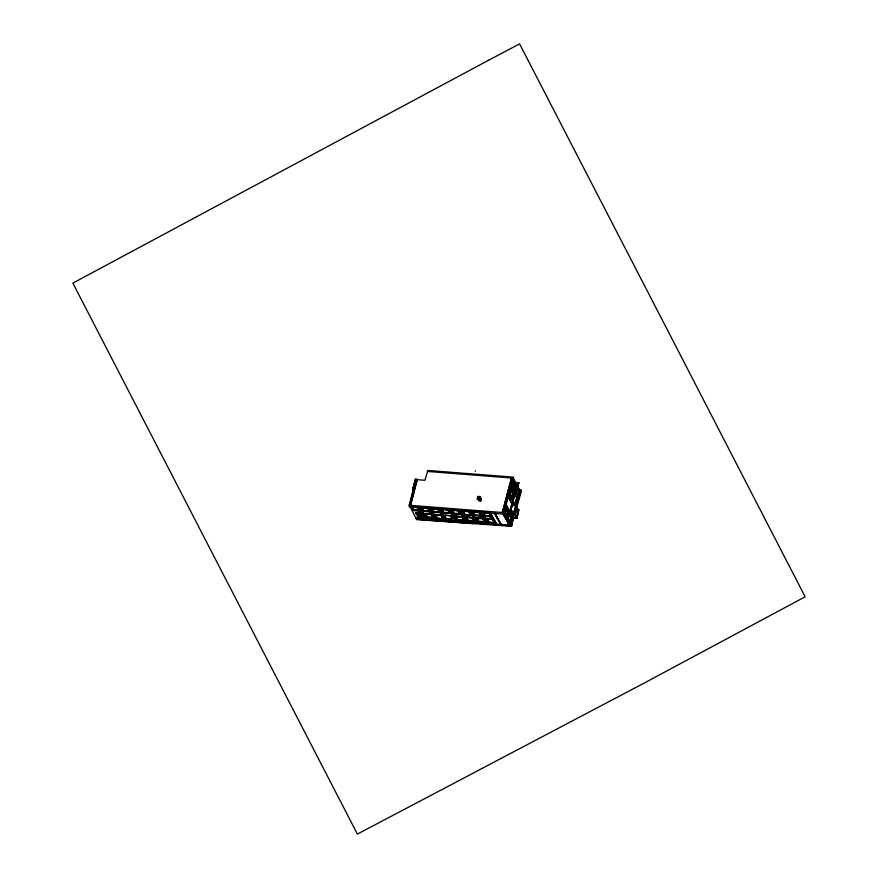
<?xml version="1.0" encoding="UTF-8"?>
<svg xmlns="http://www.w3.org/2000/svg" width="878" height="878" viewBox="0 0 878 878"><rect width="100%" height="100%" fill="white"/><g stroke="black" fill="none" stroke-linecap="round" stroke-linejoin="round"><path stroke-width="1.32" d="M513.169 478.214L503.588 514.124L409.17 506.771L413.088 491.285M413.362 487.795L413.999 486.763M413.527 487.806L413.944 486.84M475.459 471.321L475.228 470.915M412.561 489.617L413.428 490.023L412.561 489.617L415.415 479.179L417.291 479.322L410.509 505.366L417.291 479.322M412.759 489.968L415.415 479.179M503.709 512.62L409.302 505.267L413.242 489.672M413.659 510.294L412.045 506.705L413.659 510.294L419.421 510.305L413.779 509.866M413.34 510.535L411.398 506.551L413.34 510.535L419.893 511.04L417.873 507.341M415.634 512.697L421.144 512.961L421.89 514.563L416.424 514.135L415.634 512.697L421.1 513.125L421.89 514.563M427.334 471.442L513.125 478.115L513.696 477.149L427.904 470.465L424.919 480.277L417.5 479.706M419.3 510.733L417.687 507.144L419.893 511.04M416.424 514.135L415.667 512.543M511.468 526.317L513.465 517.68L511.468 526.317L416.666 519.611L409.927 506.419M417.204 515.595L422.768 516.187L423.624 517.515L422.812 516.034L417.204 515.595L417.972 517.23L423.624 517.515M420.134 507.232L426.565 518.964L425.171 518.854L418.751 507.122L420.134 507.232L426.565 518.964M421.703 507.33L423.668 511.347L429.891 511.83L427.849 508.099M423.668 511.347L429.968 511.545M424.085 510.667L429.452 511.084L423.964 511.106L422.351 507.506M425.084 513.707L431.449 513.915L433.534 518.141L427.246 517.658L425.084 513.707L431.449 513.915M425.698 514.014L427.564 517.416L425.698 514.014L431.098 514.431L433.084 517.405L427.685 516.977M429.342 511.523L427.729 507.923L429.891 511.83M425.171 518.854L418.828 506.847M427.246 517.658L425.161 513.421M437.705 508.571L439.68 512.587L433.326 512.093L431.35 508.077L434.808 508.45M433.743 511.896L432.097 508.241L433.743 511.896L439.263 511.874L433.864 511.457M431.098 514.431L433.534 518.141M433.326 512.093L431.35 508.077M434.819 514.585L441.008 514.782L443.181 519.161L437.057 518.678L434.819 514.585L441.008 514.782M435.466 514.431L437.299 518.437L435.466 514.431L440.8 514.837L443.181 519.161M439.143 512.313L437.507 508.669L439.68 512.587M430.966 508.867L436.695 519.754L435.269 519.644L428.892 507.572M437.057 518.678L434.895 514.299M443.313 512.982L441.228 508.746L443.313 512.982L449.953 513.213L447.78 509.262L442.545 508.845M441.974 508.966L443.686 512.763L441.974 508.966L445.355 509.229M437.42 517.998L442.633 518.854L440.8 514.837M444.74 515.199L450.48 515.803L452.346 519.216L446.562 518.766L444.74 515.199L450.524 515.649L452.346 519.216M440.558 509.536L446.331 520.5L444.905 520.391L438.484 508.241M446.562 518.766L452.389 519.063M453.761 513.937L451.621 509.613L453.761 513.937L460.533 514.179L458.316 510.14L452.96 509.723M452.192 510.305L454.025 513.641L452.192 510.305L457.943 510.755L459.765 514.091L458.064 510.316M455.155 516.297L462.026 516.549L464.122 520.797L457.328 520.27L455.155 516.297L461.949 516.835M455.956 516.198L457.701 520.05L455.956 516.198L461.894 516.659L464.122 520.797M450.963 510.316L456.758 521.312L455.309 521.203L449.514 510.195M457.328 520.27L455.232 516.023M462.212 510.59L464.319 514.881L471.157 515.123L468.962 511.117L462.212 510.59L464.319 514.881M463.002 510.776L464.747 514.629L462.882 511.215L465.285 510.952M457.822 519.611L463.65 520.511L462.026 516.549M465.702 517.197L472.54 517.449L474.559 521.565L467.809 521.038L465.702 517.197L472.463 517.724L474.559 521.565M466.394 517.076L468.073 520.797L466.394 517.076L472.276 517.537L473.955 521.258L472.276 517.537M461.532 511.248L467.261 522.136L465.768 522.015L460.039 511.128M464.868 514.19L470.465 515.068L468.72 511.226L471.08 515.408M467.809 521.038L465.779 516.923M472.803 511.446L474.877 515.66L481.44 515.891L479.289 511.951L472.803 511.446L474.877 515.66M473.352 512.115L475.141 515.375L473.352 512.115L478.861 512.543L480.76 515.364L475.25 514.936M480.562 496.63L478.751 497.464L479.893 499.11L477.215 498.902L477.895 496.421L480.562 496.63L479.838 499.132L477.841 498.978L478.784 500.701L480.782 500.866L481.287 499.011L480.343 497.277M477.215 498.902L478.532 497.442L477.895 496.421M480.804 500.965L479.673 498.923L480.079 497.464L481.199 499.505M473.374 523.014L473.209 523.606L416.424 519.183M476.117 517.998L482.911 518.239L484.93 522.344L478.203 521.817L476.117 517.998L482.911 518.239M476.941 517.899L478.751 521.203L484.491 521.653L478.631 521.642L476.941 517.899L482.691 518.349L484.93 522.344M478.861 512.543L481.363 516.165M471.398 511.062L477.665 522.948L476.315 522.838L470.037 510.963M478.203 521.817L476.194 517.713M485.26 516.253L483.537 512.456L485.26 516.253L490.714 516.231L485.369 515.814M484.371 522.092L482.691 518.349M484.865 516.462L482.801 512.258L484.865 516.462L491.263 516.67L489.123 512.752L484.063 512.357M486.236 518.733L492.668 518.953L494.72 523.123L488.366 522.629L486.236 518.733L492.668 518.953M486.95 518.613L488.618 522.333L486.95 518.613L492.382 519.041L494.72 523.123M490.593 516.67L488.881 512.873L491.186 516.944M486.544 523.639L480.156 511.962L486.544 523.639L488.036 523.749L481.715 511.797M489.88 512.752L490.396 512.511L496.685 524.429L489.88 512.752L496.685 524.429M488.366 522.629L486.313 518.459M488.739 521.894L494.062 522.761L492.382 519.041M496.246 524.396L489.957 512.467M511.589 477.632L502.392 512.522L511.589 477.632L512.917 477.742L520.017 490.714L514.299 511.676L509.844 511.336L511.687 504.576L516.143 504.916L514.706 512.423L510.25 512.072L509.844 511.336M502.962 513.806L503.511 513.564L509.778 525.45L502.962 513.806L509.778 525.45M509.855 525.165L510.612 525.22L503.5 512.236L512.917 477.742M494.94 512.928L501.206 524.781L494.49 512.895M512.73 478.872L516.297 484.93M504.378 513.29L505.135 512.95L506.376 508.384L504.378 513.29L510.711 524.868L510.447 525.812M505.991 507.188L506.672 505.838L513.037 517.46L512.664 518.832L505.991 507.188L512.664 518.832M512.324 504.949L508.669 497.365L513.432 505.53M511.237 488.113L511.698 487.542L514.618 492.865C512.906 494.358 507.901 480.529 514.453 493.458M506.299 507.21L506.672 505.838M512.631 504.982L508.977 497.398M511.545 488.135L511.698 487.542M509.492 496.125L511.215 489.803L513.345 493.151C511.742 506.968 507.517 494.062 511.523 489.825M512.214 486.302L514.014 480.815L512.214 486.302L514.376 489.715L515.869 484.206L514.069 489.694M514.376 489.715L512.357 486.16L514.069 481.528L512.796 486.192L514.343 489.035L515.177 484.327L513.63 481.495M505.421 512.752L506.419 509.053L507.506 511.797L506.935 515.529L504.982 512.719C507.66 524.385 509.042 502.018 506.924 516.22M511.567 498.693L510.063 495.938L511.084 490.55L512.587 493.315L511.128 498.66L513.026 493.348L511.523 490.582M511.314 499.45L513.037 493.118L511.215 489.803M514.146 493.436L511.402 487.52M512.445 501.492L517.252 483.745L512.445 501.492L514.771 505.739M507.879 518.426L509.097 513.948L511.589 517.954C510.831 528.677 505.947 516.747 509.405 513.97M517.559 487.235L519.249 490.451L515.068 505.761L512.62 501.305L516.538 486.906M510.085 511.347L511.83 504.773L516.044 505.157L514.607 512.28L510.414 511.962L510.085 511.172L514.157 511.49L514.706 512.423M508.406 518.272L509.427 514.519L510.908 517.987L510.327 521.784L507.967 518.239L510.37 522.432M519.249 490.451L515.068 505.026L513.059 501.349L516.626 488.256M511.172 508.691L512.093 505.311M511.128 509.35L512.192 505.454L511.687 504.576M518.777 482.724L515.452 496.059L513.904 497.146L515.243 495.686L518.777 482.724L514.717 482.406M514.629 504.993L518.558 490.593L517.043 487.828M509.317 525.406L503.039 513.531M510.063 522.41L511.281 517.932M519.513 490.385L520.797 490.78M514.19 511.556L515.946 505.157M512.357 518.81L510.711 524.868M513.037 517.46L516.407 517.526L518.47 509.953L517.307 507.824L515.232 515.397L516.407 517.526M510.897 511.15L513.268 515.485L514.223 511.984M510.689 526.251L512.697 519.096M515.704 509.459L521.005 490.023L518.931 489.869M516.034 510.063L521.433 490.813L521.005 490.023M513.74 518.196L516.857 518.437L518.81 509.701L515.232 509.427M513.432 516.462L514.179 513.839M517.131 503.335L520.456 491.504L521.236 491.57M516.857 518.437L518.81 509.701M420.869 519.304L424.908 519.589M434.325 520.259L437.024 520.445M445.102 521.016L450.48 521.4M457.219 521.872L462.607 522.256M467.985 522.629L476.052 523.2M480.068 523.486L488.102 524.056M490.769 524.243L500.142 524.901M502.82 525.088L511.633 525.724M514.925 482.79L518.986 483.109M515.177 484.327L513.718 480.793M518.558 490.593L517.482 487.861M510.063 495.938L511.611 499.472M479.673 498.923L478.104 498.792L479.223 500.844M515.035 508.988L514.87 509.602M507.506 511.797L506.079 508.362M409.093 504.894L410.3 504.982M502.183 512.137L503.5 512.236M431.274 508.362L437.628 508.856M441.151 509.031L447.703 509.536M451.544 509.899L458.239 510.425L460.456 514.464M411.925 507.144L417.566 507.583M427.608 508.362L422.23 507.945L423.964 511.106M431.987 508.68L437.387 509.108M441.853 509.405L447.495 509.844L449.448 512.763L443.807 512.324M462.882 511.215L468.6 511.665M483.416 512.895L488.761 513.312M511.622 515.112L515.232 515.397M512.993 517.647L516.571 517.921M454.145 513.202L459.885 513.652M413.417 510.25L419.969 510.755M433.403 511.808L439.757 512.302M443.39 512.697L449.953 513.213M510.908 517.987L511.589 517.954M453.838 513.663L460.533 514.179M464.396 514.596L471.157 515.123M474.954 515.386L481.44 515.891M484.941 516.176L491.263 516.67M435.345 514.859L440.679 515.276M455.836 516.637L461.784 517.098M486.829 519.052L492.262 519.48M466.284 517.515L472.155 517.976M476.82 518.338L482.571 518.788M416.457 513.981L421.934 514.409M468.193 520.358L474.076 520.819M427.323 517.372L433.611 517.866M478.28 521.532L485.007 522.059M488.442 522.355L494.797 522.849M437.134 518.393L443.258 518.876M457.405 519.985L464.199 520.522M467.886 520.764L474.636 521.291M416.194 517.866L425.248 518.58M426.642 518.678L435.345 519.359M436.772 519.469L444.981 520.116M446.408 520.226L455.386 520.917M456.834 521.038L465.845 521.741M467.337 521.85L476.392 522.553M477.742 522.662L486.621 523.354M488.113 523.475L496.322 524.111M496.761 524.144L500.822 524.462M501.283 524.495L509.394 525.132M416.029 518.47L511.226 525.878M513.235 478.916L516.374 484.656M517.636 486.95L518.887 489.244M508.669 497.365L513.125 505.508M511.029 511.161L513.4 515.496M506.376 505.805L512.741 517.427M506.376 508.384L508.164 511.644M509.097 513.948L511.347 518.02M504.784 512.939L511.117 524.517M504.477 512.917L511.018 524.89M501.206 524.781L494.413 513.169L500.745 524.737M481.638 512.083L488.036 523.749M471.321 511.347L477.665 522.948M469.96 511.237L476.315 522.838M460.807 510.348L467.261 522.136M459.315 510.239L465.768 522.015M450.227 509.405L456.758 521.312M448.779 509.284L455.309 521.203M447.615 509.405L449.876 513.487M439.823 508.636L446.331 520.5M438.407 508.516L444.905 520.391M430.242 507.967L436.695 519.754M428.815 507.857L435.269 519.644M488.431 60.308L72.863 283.1L357.379 834.1L644.386 682.974L805.137 596.799L729.607 450.491A3474.729 39.499 62.2 0 0 631.831 261.095L519.578 43.9L488.431 60.308"/></g></svg>
